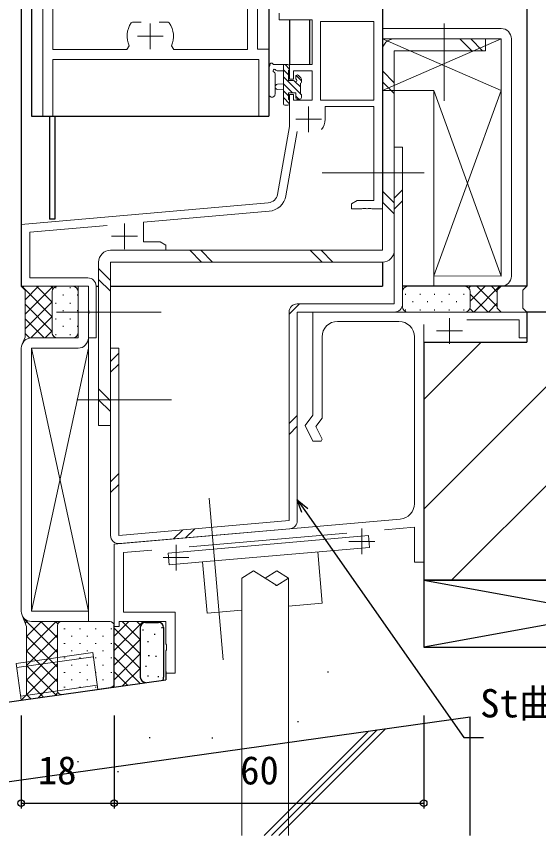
# Model space of a CAD drawing. Units: millimetres, scale not verified. Extents: x -437 to 438, y -554 to 551.
# Drawn here: x -325.7 to -224.5, y -199.5 to -40.6 of the extents above; entities that cross this region are included whole.
import ezdxf
from ezdxf.enums import TextEntityAlignment as Align

# ---------------------------------------------------------------- set-up
doc = ezdxf.new("R2010")
doc.units = ezdxf.units.MM
doc.header["$LTSCALE"] = 4
for name, color, linetype, lineweight in [('0-2_YKK_11', 7, 'Continuous', 18), ('0-3_YKK_11E', 4, 'Continuous', 18), ('0-5_YKK_13', 4, 'Continuous', 18)]:
    doc.layers.add(name, color=color, linetype=linetype, lineweight=lineweight)
for name, color, linetype in [('0-4_YKK_12', 2, 'Continuous'), ('0-7_YKK_D', 6, 'Continuous'), ('0-9_YSS_K', 3, 'Continuous'), ('0-A_YSS_KE', 3, 'Continuous')]:
    doc.layers.add(name, color=color, linetype=linetype)
doc.styles.add('ＭＳ ゴシック', font='')
doc.styles.get('ＭＳ ゴシック').set_extended_font_data('MS Gothic')

msp = doc.modelspace()

# ---------------------------------------------------------------- linework, layer by layer
at = {"layer": '0-2_YKK_11'}
for p, q in [((-299.795, -41.969), (-299.795, -46.969)), ((-302.295, -44.469), (-297.295, -44.469))]:
    msp.add_line(p, q, dxfattribs=at)
at = {"layer": '0-2_YKK_11', "color": 211}
for p, q in [((-269.095, -58.069), (-269.095, -63.069)), ((-271.595, -60.569), (-266.595, -60.569)), ((-271.307, -62.917), (-273.511, -75.418)), ((-304.795, -80.769), (-304.795, -85.769)), ((-307.295, -83.269), (-302.295, -83.269))]:
    msp.add_line(p, q, dxfattribs=at)
at = {"layer": '0-2_YKK_11'}
for points in [[(-320.595, 45.031), (-320.595, -59.969), (-318.665, -59.969), (-318.665, -48.969), (-278.725, -48.969), (-278.725, -59.969), (-276.795, -59.969), (-276.795, -46.969), (-278.995, -46.969), (-278.995, 27.031), (-282.995, 27.031), (-282.995, 26.231), (-282.129, 25.731), (-280.925, 25.731), (-280.925, 22.031), (-298.695, 22.031), (-298.695, 24.031), (-295.495, 24.031), (-295.495, 25.031), (-299.695, 25.031), (-299.695, 22.031), (-302.095, 22.031)], [(-295.699, 19.394), (-295.243, 20.101), (-280.925, 20.101), (-280.925, -47.039), (-295.243, -47.039), (-295.699, -46.332)], [(-303.891, -46.332), (-304.346, -47.039), (-318.665, -47.039), (-318.665, 14.831), (-301.545, 14.831)], [(-301.545, -41.769), (-303.242, -41.769), (-303.488, -41.897)], [(-296.102, -41.897), (-296.348, -41.769), (-298.045, -41.769)]]:
    msp.add_lwpolyline(points, dxfattribs=at)
at = {"layer": '0-2_YKK_11', "color": 211}
for points in [[(-254.795, -37.969), (-254.795, -77.969), (-256.837, -77.969), (-257.02, -77.849), (-257.57, -77.849), (-257.753, -77.969), (-257.837, -77.969), (-258.02, -77.849), (-258.57, -77.849), (-258.753, -77.969), (-260.795, -77.969), (-260.795, -76.969), (-259.704, -76.339), (-256.425, -76.339), (-256.425, -58.069), (-265.895, -58.069), (-265.895, -60.569)], [(-275.116, -75.134), (-272.795, -61.969), (-272.795, -55.769), (-271.995, -55.769), (-271.995, -56.869), (-268.395, -56.869), (-268.395, -51.169), (-271.995, -51.169), (-271.995, -52.769), (-272.795, -52.769), (-272.795, -49.969), (-268.395, -49.969), (-268.395, -41.269), (-274.795, -41.269), (-274.795, -39.969)], [(-310.295, -92.939), (-310.295, -102.969), (-311.795, -102.969), (-311.795, -98.427), (-311.675, -98.244), (-311.675, -97.694), (-311.795, -97.511), (-311.795, -92.969), (-324.795, -92.969), (-324.795, -80.969), (-276.912, -76.78)], [(-276.77, -78.403), (-301.095, -80.532), (-301.095, -84.339), (-297.886, -84.339), (-296.795, -84.969), (-296.795, -85.969), (-302.645, -85.969)], [(-308.165, -81.15), (-323.165, -82.462), (-323.165, -91.339), (-311.895, -91.339)]]:
    msp.add_lwpolyline(points, dxfattribs=at)
msp.add_lwpolyline([(-256.425, -56.869), (-256.425, -41.599), (-266.765, -41.599), (-266.765, -56.869)], close=True, dxfattribs=at)
at = {"layer": '0-2_YKK_11'}
for start, end in [(145.15008, 204.45637), (335.54363, 34.84992)]:
    msp.add_arc((-299.795, -44.469), 4.5, start, end, dxfattribs=at)
at = {"layer": '0-2_YKK_11', "color": 211}
for centre, radius, start, end in [((-269.095, -60.569), 3.2, 321.63348, 359.99999), ((-277.086, -74.787), 2, 275, 350), ((-277.086, -74.787), 3.63, 275.00001, 350.00001), ((-311.895, -92.939), 1.6, 0.00001, 89.99999)]:
    msp.add_arc(centre, radius, start, end, dxfattribs=at)
at = {"layer": '0-3_YKK_11E'}
for p, q in [((-251.593, -99.769), (-263.493, -99.769)), ((-241.793, -99.119), (-241.793, -104.119)), ((-244.293, -101.619), (-239.293, -101.619)), ((-248.593, -135.126), (-248.593, -102.769)), ((-261.681, -140.827), (-292.228, -143.499)), ((-258.793, -139.931), (-258.793, -144.931)), ((-261.293, -142.431), (-256.293, -142.431)), ((-294.793, -143.081), (-294.793, -148.081)), ((-297.293, -145.581), (-292.293, -145.581))]:
    msp.add_line(p, q, dxfattribs=at)
for points in [[(-266.493, -102.769), (-266.493, -118.569), (-267.686, -120.159), (-266.447, -122.637), (-266.652, -122.969), (-268.293, -122.969), (-269.793, -119.969), (-268.293, -117.969), (-268.293, -97.969), (-226.793, -97.969), (-226.793, -102.969), (-228.293, -102.969), (-228.293, -99.469), (-238.426, -99.469)], [(-246.793, -100.344), (-246.793, -146.469), (-248.593, -146.469), (-248.593, -139.682), (-254.4, -140.19)], [(-299.509, -144.136), (-304.993, -144.616), (-304.993, -156.169), (-294.993, -156.169), (-294.993, -167.969), (-296.793, -167.969), (-296.793, -163.64), (-296.651, -163.448), (-296.651, -162.49), (-296.793, -162.298), (-296.793, -157.969), (-305.793, -157.969), (-305.793, -158.969), (-306.793, -158.969), (-306.793, -142.967), (-251.332, -138.115)]]:
    msp.add_lwpolyline(points, dxfattribs=at)
for centre, start, end in [((-263.493, -102.769), 90.00001, 179.99999), ((-251.593, -102.769), 0.00001, 89.99999), ((-251.593, -135.126), 274.99999, 0)]:
    msp.add_arc(centre, 3, start, end, dxfattribs=at)
at = {"layer": '0-4_YKK_12'}
for p, q in [((-324.795, 138.766), (-324.795, -92.969)), ((-322.795, 138.766), (-322.795, -59.973)), ((-276.795, 138.766), (-276.795, -59.973)), ((-254.795, 138.766), (-254.795, -76.634)), ((-226.791, 138.766), (-226.793, -92.968)), ((-272.795, -41.269), (-272.795, -49.969)), ((-268.895, -41.269), (-268.895, -49.969)), ((-322.795, -59.973), (-276.795, -59.973)), ((-319.295, -59.969), (-319.295, -79.969)), ((-318.295, -59.969), (-318.295, -79.969)), ((-318.295, -79.969), (-319.295, -79.969)), ((-254.795, -88.269), (-254.795, -92.968)), ((-324.495, -92.973), (-324.795, -92.973)), ((-310.295, -92.968), (-309.795, -92.968)), ((-307.495, -92.968), (-254.795, -92.968)), ((-226.793, -92.968), (-250.895, -92.968))]:
    msp.add_line(p, q, dxfattribs=at)
at = {"layer": '0-5_YKK_13'}
for p, q in [((-242.795, -56.969), (-242.795, -41.969)), ((-254.795, -44.969), (-231.794, -54.977)), ((-231.792, -44.969), (-254.795, -54.969)), ((-276.795, -55.697), (-276.795, -50.534)), ((-273.095, -49.969), (-275.775, -49.969)), ((-273.995, -49.969), (-273.995, -57.569)), ((-272.795, -50.838), (-273.664, -49.969)), ((-272.795, -50.869), (-272.795, -50.269)), ((-275.595, -55.697), (-275.592, -51.736)), ((-275.175, -51.169), (-273.995, -51.169)), ((-272.995, -51.985), (-273.995, -50.985)), ((-270.695, -55.632), (-273.995, -52.332)), ((-271.595, -52.269), (-271.595, -52.608)), ((-270.495, -53.138), (-271.539, -52.094)), ((-270.583, -52.557), (-271.083, -52.057)), ((-273.995, -53.669), (-275.139, -53.771)), ((-272.205, -55.469), (-273.995, -53.679)), ((-270.695, -54.285), (-271.674, -53.306)), ((-270.695, -55.669), (-270.695, -53.569)), ((-270.495, -53.369), (-270.495, -52.769)), ((-273.995, -54.869), (-275.139, -54.767)), ((-272.995, -56.026), (-273.995, -55.026)), ((-244.798, -54.969), (-254.795, -54.969)), ((-244.798, -54.969), (-231.792, -90.969)), ((-244.798, -90.968), (-244.798, -54.969)), ((-231.791, -54.969), (-244.798, -90.968)), ((-272.795, -57.573), (-273.995, -56.373)), ((-272.795, -57.569), (-272.795, -56.969)), ((-271.005, -56.669), (-271.595, -56.079)), ((-271.295, -56.669), (-270.795, -56.669)), ((-270.499, -55.828), (-270.654, -55.673)), ((-270.495, -56.369), (-270.495, -55.869)), ((-273.695, -57.869), (-273.095, -57.869)), ((-266.495, -70.969), (-251.495, -70.969)), ((-265.005, -70.969), (-246.695, -70.969)), ((-324.795, -92.969), (-317.795, -92.969)), ((-318.794, -98.872), (-324.696, -92.969)), ((-324.535, -93.228), (-324.276, -92.969)), ((-324.045, -95.566), (-321.448, -92.969)), ((-324.045, -98.395), (-318.619, -92.969)), ((-318.794, -96.043), (-321.868, -92.969)), ((-318.613, -93.395), (-319.039, -92.969)), ((-318.115, -93.159), (-318.115, -93.359)), ((-317.794, -92.969), (-314.795, -92.969)), ((-315.285, -93.159), (-315.285, -93.359)), ((-249.895, -92.967), (-238.795, -92.967)), ((-248.91, -92.967), (-248.91, -93.022)), ((-246.08, -92.967), (-246.08, -93.022)), ((-243.25, -92.967), (-243.25, -93.022)), ((-240.42, -92.967), (-240.42, -93.022)), ((-238.055, -93.294), (-237.729, -92.967)), ((-237.795, -95.862), (-234.9, -92.967)), ((-237.072, -97.967), (-232.072, -92.967)), ((-236.49, -92.967), (-232.545, -96.912)), ((-233.662, -92.967), (-232.545, -94.084)), ((-318.795, -93.969), (-318.798, -101.968)), ((-318.794, -101.969), (-318.794, -93.969)), ((-316.7, -94.574), (-316.7, -94.774)), ((-313.87, -94.574), (-313.87, -94.774)), ((-313.795, -93.969), (-313.795, -101.969)), ((-250.895, -96.967), (-250.895, -93.967)), ((-250.325, -94.437), (-250.325, -94.637)), ((-247.495, -94.437), (-247.495, -94.637)), ((-244.665, -94.437), (-244.665, -94.637)), ((-241.835, -94.437), (-241.835, -94.637)), ((-239.005, -94.437), (-239.005, -94.637)), ((-237.795, -93.967), (-237.795, -96.967)), ((-237.795, -96.967), (-237.795, -93.967)), ((-237.795, -94.491), (-234.319, -97.967)), ((-324.045, -101.223), (-318.794, -95.972)), ((-318.793, -101.7), (-324.045, -96.449)), ((-318.115, -96.189), (-318.115, -96.389)), ((-315.285, -96.189), (-315.285, -96.389)), ((-248.91, -95.852), (-248.91, -96.052)), ((-246.08, -95.852), (-246.08, -96.052)), ((-243.25, -95.852), (-243.25, -96.052)), ((-240.42, -95.852), (-240.42, -96.052)), ((-234.243, -97.967), (-232.545, -96.269)), ((-317.995, -97.969), (-299.685, -97.969)), ((-316.7, -97.604), (-316.7, -97.804)), ((-315.995, -97.969), (-297.685, -97.969)), ((-313.87, -97.604), (-313.87, -97.804)), ((-250.325, -97.467), (-250.325, -97.667)), ((-238.795, -97.967), (-249.895, -97.967)), ((-247.495, -97.467), (-247.495, -97.667)), ((-244.665, -97.467), (-244.665, -97.667)), ((-241.835, -97.467), (-241.835, -97.667)), ((-239.005, -97.467), (-239.005, -97.667)), ((-237.842, -97.272), (-237.147, -97.967)), ((-320.353, -102.969), (-324.045, -99.277)), ((-322.97, -102.977), (-318.794, -98.8)), ((-318.115, -99.219), (-318.115, -99.419)), ((-315.285, -99.219), (-315.285, -99.419)), ((-320.134, -102.969), (-318.793, -101.628)), ((-316.7, -100.634), (-316.7, -100.834)), ((-313.87, -100.634), (-313.87, -100.834)), ((-323.149, -103.001), (-324.045, -102.106)), ((-318.115, -102.249), (-318.115, -102.449)), ((-314.795, -102.969), (-317.794, -102.969)), ((-315.285, -102.249), (-315.285, -102.449)), ((-311.795, -102.969), (-311.795, -155.969)), ((-322.795, -155.969), (-311.795, -104.969)), ((-322.795, -104.969), (-311.795, -155.969)), ((-313.995, -114.969), (-295.685, -114.969)), ((-288.39, -134.029), (-285.645, -165.409)), ((-289.653, -146.426), (-257.277, -143.593)), ((-266.467, -154.436), (-267.338, -144.474)), ((-275.528, -150.977), (-275.262, -150.977)), ((-273.012, -155.008), (-266.467, -154.436)), ((-288.782, -156.388), (-282.012, -155.796)), ((-317.795, -163.993), (-324.365, -157.422)), ((-324.044, -158.295), (-323.564, -157.815)), ((-323.795, -160.874), (-320.889, -157.969)), ((-323.795, -163.703), (-318.061, -157.969)), ((-317.795, -161.164), (-320.99, -157.969)), ((-317.713, -158.417), (-318.162, -157.969)), ((-317.795, -158.769), (-317.795, -171.32)), ((-307.595, -157.969), (-316.995, -157.969)), ((-315.1, -157.978), (-314.9, -157.978)), ((-312.07, -157.978), (-311.87, -157.978)), ((-309.04, -157.978), (-308.84, -157.978)), ((-306.795, -170), (-306.795, -158.769)), ((-316.515, -159.393), (-316.315, -159.393)), ((-313.485, -159.393), (-313.285, -159.393)), ((-310.455, -159.393), (-310.255, -159.393)), ((-307.425, -159.393), (-307.225, -159.393)), ((-323.795, -166.531), (-317.795, -160.531)), ((-317.795, -166.821), (-323.795, -160.821)), ((-315.1, -160.808), (-314.9, -160.808)), ((-312.07, -160.808), (-311.87, -160.808)), ((-309.04, -160.808), (-308.84, -160.808)), ((-323.795, -169.36), (-317.795, -163.36)), ((-316.515, -162.223), (-316.315, -162.223)), ((-315.1, -163.638), (-314.9, -163.638)), ((-313.485, -162.223), (-313.285, -162.223)), ((-312.07, -163.638), (-311.87, -163.638)), ((-310.455, -162.223), (-310.255, -162.223)), ((-309.04, -163.638), (-308.84, -163.638)), ((-307.425, -162.223), (-307.225, -162.223)), ((-310.83, -164.797), (-325.684, -166.883)), ((-317.795, -169.65), (-323.795, -163.65)), ((-316.515, -165.053), (-316.315, -165.053)), ((-313.485, -165.053), (-313.285, -165.053)), ((-310.941, -164.005), (-309.94, -171.135)), ((-310.455, -165.053), (-310.255, -165.053)), ((-307.425, -165.053), (-307.225, -165.053)), ((-323.795, -172.188), (-317.795, -166.188)), ((-318.004, -172.269), (-323.795, -166.478)), ((-315.1, -166.468), (-314.9, -166.468)), ((-312.07, -166.468), (-311.87, -166.468)), ((-309.04, -166.468), (-308.84, -166.468)), ((-316.515, -167.883), (-316.315, -167.883)), ((-313.485, -167.883), (-313.285, -167.883)), ((-310.455, -167.883), (-310.255, -167.883)), ((-307.425, -167.883), (-307.225, -167.883)), ((-320.484, -172.618), (-323.795, -169.306)), ((-321.545, -172.767), (-317.795, -169.016)), ((-315.1, -169.298), (-314.9, -169.298)), ((-312.07, -169.298), (-311.87, -169.298)), ((-309.04, -169.298), (-308.84, -169.298)), ((-310.051, -170.343), (-324.906, -172.428)), ((-316.889, -172.113), (-307.484, -170.792)), ((-316.515, -170.713), (-316.315, -170.713)), ((-313.485, -170.713), (-313.285, -170.713)), ((-310.455, -170.713), (-310.255, -170.713)), ((-307.425, -170.713), (-307.232, -170.713)), ((-322.964, -172.966), (-323.795, -172.135)), ((-318.254, -172.305), (-317.681, -171.731))]:
    msp.add_line(p, q, dxfattribs=at)
at = {"layer": '0-5_YKK_13', "color": 1}
for p, q in [((-234.795, -44.969), (-252.495, -44.969)), ((-239.791, -44.969), (-237.491, -47.269)), ((-237.668, -44.969), (-235.368, -47.269)), ((-229.792, -90.969), (-229.795, -44.969)), ((-254.795, -51.177), (-252.495, -53.477)), ((-254.795, -53.3), (-252.495, -55.6)), ((-254.795, -74.511), (-252.495, -76.811)), ((-252.495, -75.862), (-250.895, -74.262)), ((-254.795, -76.634), (-252.495, -78.934)), ((-252.495, -77.985), (-250.895, -76.385)), ((-292.129, -85.969), (-289.829, -88.269)), ((-290.006, -85.969), (-287.706, -88.269)), ((-268.795, -85.969), (-266.495, -88.269)), ((-266.672, -85.969), (-264.372, -88.269)), ((-309.795, -89.515), (-307.495, -91.815)), ((-309.795, -91.638), (-307.495, -93.938)), ((-272.893, -98.384), (-270.878, -96.369)), ((-324.795, -155.969), (-324.795, -104.969)), ((-307.495, -107.528), (-305.895, -105.928)), ((-307.495, -109.651), (-305.895, -108.051)), ((-309.795, -112.849), (-307.495, -115.149)), ((-309.795, -114.972), (-307.495, -117.272)), ((-272.893, -119.596), (-271.293, -117.996)), ((-272.893, -121.719), (-271.293, -120.119)), ((-307.495, -130.862), (-305.895, -129.262)), ((-307.495, -132.985), (-305.895, -131.385)), ((-305.755, -142.876), (-272.754, -139.989)), ((-295.255, -141.957), (-293.495, -140.197)), ((-292.929, -141.754), (-291.169, -139.994)), ((-311.795, -157.969), (-322.795, -157.969))]:
    msp.add_line(p, q, dxfattribs=at)
for points in [[(-231.795, -42.969), (-254.795, -42.969), (-254.795, -44.969)], [(-254.795, -44.969), (-231.795, -44.969), (-231.792, -90.969), (-244.795, -90.968), (-244.795, -92.968), (-231.792, -92.969)], [(-252.495, -85.969), (-252.495, -47.269), (-234.795, -47.269), (-234.795, -44.969)], [(-254.795, -47.269), (-254.795, -85.969), (-307.495, -85.969)], [(-250.895, -96.369), (-250.895, -65.969), (-252.495, -65.969), (-252.495, -96.369), (-271.293, -96.369)], [(-309.795, -88.269), (-309.795, -119.969), (-307.495, -119.969), (-307.495, -88.269), (-254.795, -88.269)], [(-322.795, -102.969), (-313.795, -102.969), (-313.795, -92.969), (-311.795, -92.969), (-311.795, -102.969)], [(-272.893, -97.969), (-272.893, -138.395), (-305.895, -141.282), (-305.895, -104.969), (-307.495, -104.969), (-307.495, -141.282)], [(-271.293, -138.395), (-271.293, -97.969), (-252.495, -97.969)], [(-313.795, -104.969), (-322.795, -104.969), (-322.795, -155.969), (-311.795, -155.969), (-311.795, -157.969)]]:
    msp.add_lwpolyline(points, dxfattribs=at)
at = {"layer": '0-5_YKK_13'}
for points in [[(-272.056, -53.069), (-272.995, -53.069), (-272.995, -51.069)], [(-272.995, -56.769), (-272.995, -55.469), (-271.595, -55.469), (-271.595, -56.369)], [(-324.795, -92.969), (-324.045, -93.719), (-324.045, -102.822), (-324.63, -104.174)], [(-231.795, -92.967), (-232.545, -93.717), (-232.545, -97.217), (-231.795, -97.967), (-238.795, -97.967)], [(-238.795, -92.967), (-231.795, -92.967), (-232.545, -93.717), (-232.545, -97.217), (-231.795, -97.967)], [(-226.799, -92.968), (-227.549, -93.718), (-227.549, -97.218), (-226.799, -97.968)], [(-226.799, -92.968), (-227.549, -93.718), (-227.549, -97.218), (-226.799, -97.968)], [(-257.277, -143.593), (-257.477, -141.302), (-296.329, -144.701), (-296.129, -146.992), (-289.653, -146.426), (-288.782, -156.388)], [(-282.012, -149.577), (-279.762, -148.177), (-277.512, -149.577)], [(-273.012, -149.577), (-275.262, -148.177), (-277.512, -149.577)], [(-275.233, -148.178), (-275.248, -148.178), (-275.262, -148.177)], [(-282.012, -149.577), (-282.012, -182.677), (-282.012, -199.5)], [(-273.012, -149.577), (-275.262, -150.977), (-277.512, -149.577)], [(-273.012, -149.577), (-273.012, -181.413), (-273.012, -199.5)], [(-324.543, -156.94), (-323.795, -158.969), (-323.795, -172.22), (-324.795, -173.22)], [(-309.94, -171.135), (-324.795, -173.22), (-325.796, -166.09), (-310.941, -164.005)]]:
    msp.add_lwpolyline(points, dxfattribs=at)
at = {"layer": '0-5_YKK_13', "color": 1}
for centre, radius, start, end in [((-231.795, -44.969), 2, 360, 90.00004), ((-252.495, -47.269), 2.3, 89.99999, 180), ((-307.495, -88.269), 2.3, 90, 180), ((-254.795, -85.969), 2.3, 270, 0), ((-231.792, -90.969), 2, 270, 0), ((-271.293, -97.969), 1.6, 90, 180), ((-252.495, -96.369), 1.6, 270, 0), ((-322.795, -104.969), 2, 90, 180), ((-313.795, -102.969), 2, 270, 0), ((-272.893, -138.395), 1.6, 275, 0), ((-305.895, -141.282), 1.6, 180, 275), ((-322.795, -155.969), 2, 180, 270.00001)]:
    msp.add_arc(centre, radius, start, end, dxfattribs=at)
at = {"layer": '0-5_YKK_13'}
for centre, radius, start, end in [((-276.495, -50.534), 0.3, 130.52878, 180), ((-276.885, -50.078), 0.3, 310.52878, 10.52878), ((-276.295, -49.969), 0.3, 30, 190.52878), ((-275.775, -49.669), 0.3, 210, 270), ((-273.095, -50.269), 0.3, 0, 90), ((-275.695, -51.169), 0.3, 30, 250.81024), ((-275.892, -51.735), 0.3, 359.95977, 70.81024), ((-275.175, -50.869), 0.3, 210, 270), ((-272.995, -50.869), 0.2, 270, 0), ((-271.295, -52.269), 0.3, 45, 180), ((-275.095, -54.269), 0.5, 95.09207, 264.90793), ((-272.056, -53.369), 0.3, 33.05573, 90), ((-271.595, -53.069), 0.25, 213.05573, 56.94427), ((-271.295, -52.608), 0.3, 180, 236.94427), ((-270.695, -53.369), 0.2, 270, 0), ((-270.795, -52.769), 0.3, 0, 45), ((-276.195, -55.696), 0.6, 179.95977, 359.95977), ((-272.995, -56.969), 0.2, 0, 90), ((-271.295, -56.369), 0.3, 180, 270), ((-270.795, -56.369), 0.3, 270, 0), ((-270.695, -55.869), 0.2, 0, 90), ((-273.695, -57.569), 0.3, 180, 270), ((-273.095, -57.569), 0.3, 270, 0), ((-317.795, -93.969), 1, 89.99695, 179.98005), ((-317.795, -93.969), 1, 89.99695, 179.98005), ((-317.794, -93.969), 1, 90, 180), ((-314.795, -93.969), 1, 0, 90), ((-249.895, -93.967), 1, 90, 180), ((-238.795, -93.967), 1, 0, 90), ((-238.795, -93.967), 1, 0, 90), ((-249.895, -96.967), 1, 180, 270), ((-238.795, -96.967), 1, 270, 360), ((-238.795, -96.967), 1, 270, 360), ((-317.798, -101.969), 1, 179.98139, 270), ((-317.794, -101.969), 1, 180, 270), ((-314.795, -101.969), 1, 270, 0), ((-316.995, -158.769), 0.8, 90, 180), ((-307.595, -158.769), 0.8, 0, 90), ((-307.595, -170), 0.8, 277.99462, 0.00001), ((-316.996, -171.321), 0.799, 179.97201, 277.66995)]:
    msp.add_arc(centre, radius, start, end, dxfattribs=at)
at = {"layer": '0-7_YKK_D'}
for p, q in [((-324.795, -176.22), (-324.795, -194.22)), ((-306.793, -176.22), (-306.793, -194.22)), ((-306.793, -176.22), (-306.793, -194.22)), ((-246.793, -176.22), (-246.793, -194.22)), ((-324.795, -193.22), (-306.793, -193.22)), ((-306.793, -193.22), (-246.793, -193.22))]:
    msp.add_line(p, q, dxfattribs=at)
for points in [[(-270.391, -136.828), (-271.293, -134.347), (-269.271, -136.044)], [(-271.293, -134.347), (-269.831, -136.436), (-239.009, -180.455), (-235.209, -180.455)]]:
    msp.add_lwpolyline(points, dxfattribs=at)
for centre in [(-324.795, -193.22), (-306.793, -193.22), (-306.793, -193.22), (-246.793, -193.22)]:
    msp.add_circle(centre, 0.637, dxfattribs=at)
at = {"layer": '0-9_YSS_K'}
for p, q in [((-215.193, -97.969), (-226.793, -97.969)), ((-226.793, -97.969), (-226.793, -103.819)), ((-246.793, -114.947), (-235.666, -103.819)), ((-246.793, -103.819), (-246.793, -149.969)), ((-246.793, -103.819), (-226.793, -103.819)), ((-246.793, -136.16), (-215.193, -104.56)), ((-241.389, -149.969), (-209.389, -117.969)), ((-246.793, -149.969), (-180.193, -149.969)), ((-246.793, -149.969), (-175.193, -162.969)), ((-175.193, -149.969), (-246.793, -162.969)), ((-306.795, -170.692), (-306.793, -158.669)), ((-303.964, -157.971), (-306.794, -160.801)), ((-301.136, -157.971), (-306.794, -163.63)), ((-305.251, -157.971), (-301.779, -161.443)), ((-302.422, -157.971), (-301.779, -158.615)), ((-300.729, -158.164), (-298.194, -158.164)), ((-306.794, -159.257), (-301.779, -164.271)), ((-301.729, -159.164), (-301.729, -168.785)), ((-301.304, -159.581), (-301.104, -159.581)), ((-299.036, -160.431), (-298.836, -160.431)), ((-297.619, -159.156), (-297.419, -159.156)), ((-297.194, -159.164), (-297.194, -168.785)), ((-301.779, -161.443), (-306.794, -166.458)), ((-300.312, -161.849), (-300.112, -161.849)), ((-306.794, -162.085), (-301.779, -167.1)), ((-301.779, -164.271), (-306.795, -169.287)), ((-306.794, -164.913), (-301.725, -169.983)), ((-300.17, -164.541), (-299.97, -164.541)), ((-298.753, -164.683), (-298.553, -164.683)), ((-300.737, -166.667), (-300.537, -166.667)), ((-306.795, -167.741), (-304.205, -170.331)), ((-301.779, -167.1), (-305.142, -170.462)), ((-265.414, -167.708), (-265.214, -167.708)), ((-300.312, -168.509), (-300.112, -168.509)), ((-298.328, -168.651), (-298.128, -168.651)), ((-401.793, -199.5), (-237.795, -176.467)), ((-271.23, -177.4), (-271.03, -177.4)), ((-237.795, -199.5), (-237.795, -176.467)), ((-277.729, -199.5), (-257.458, -179.229)), ((-276.315, -199.5), (-255.813, -178.998)), ((-274.901, -199.5), (-254.168, -178.767)), ((-299.991, -180.454), (-299.791, -180.454)), ((-287.843, -180.526), (-287.643, -180.526)), ((-313.877, -185.154), (-313.677, -185.154)), ((-306.123, -187.093), (-305.923, -187.093))]:
    msp.add_line(p, q, dxfattribs=at)
msp.add_lwpolyline([(-175.193, -162.969), (-175.193, -149.969), (-246.793, -149.969), (-246.793, -162.969)], close=True, dxfattribs=at)
for centre, start, end in [((-300.729, -159.164), 90, 180), ((-298.194, -159.164), 0, 90), ((-300.729, -168.785), 180, 270), ((-298.194, -168.785), 323.97172, 0)]:
    msp.add_arc(centre, 1, start, end, dxfattribs=at)
at = {"layer": '0-A_YSS_KE'}
for p, q in [((-296.791, -167.672), (-296.791, -169.29)), ((-401.793, -184.034), (-296.793, -169.287))]:
    msp.add_line(p, q, dxfattribs=at)

# ---------------------------------------------------------------- texts
at = {"layer": '0-7_YKK_D', "style": 'ＭＳ ゴシック'}
for s, p in [('St曲物 t＝1.6', (-235.848, -178.225)), ('18', (-321.568, -191.22)), ('60', (-282.355, -191.22))]:
    msp.add_text(s, height=5.499, dxfattribs=at).set_placement(p, align=Align.BOTTOM_LEFT)

doc.saveas('drawing.dxf')
